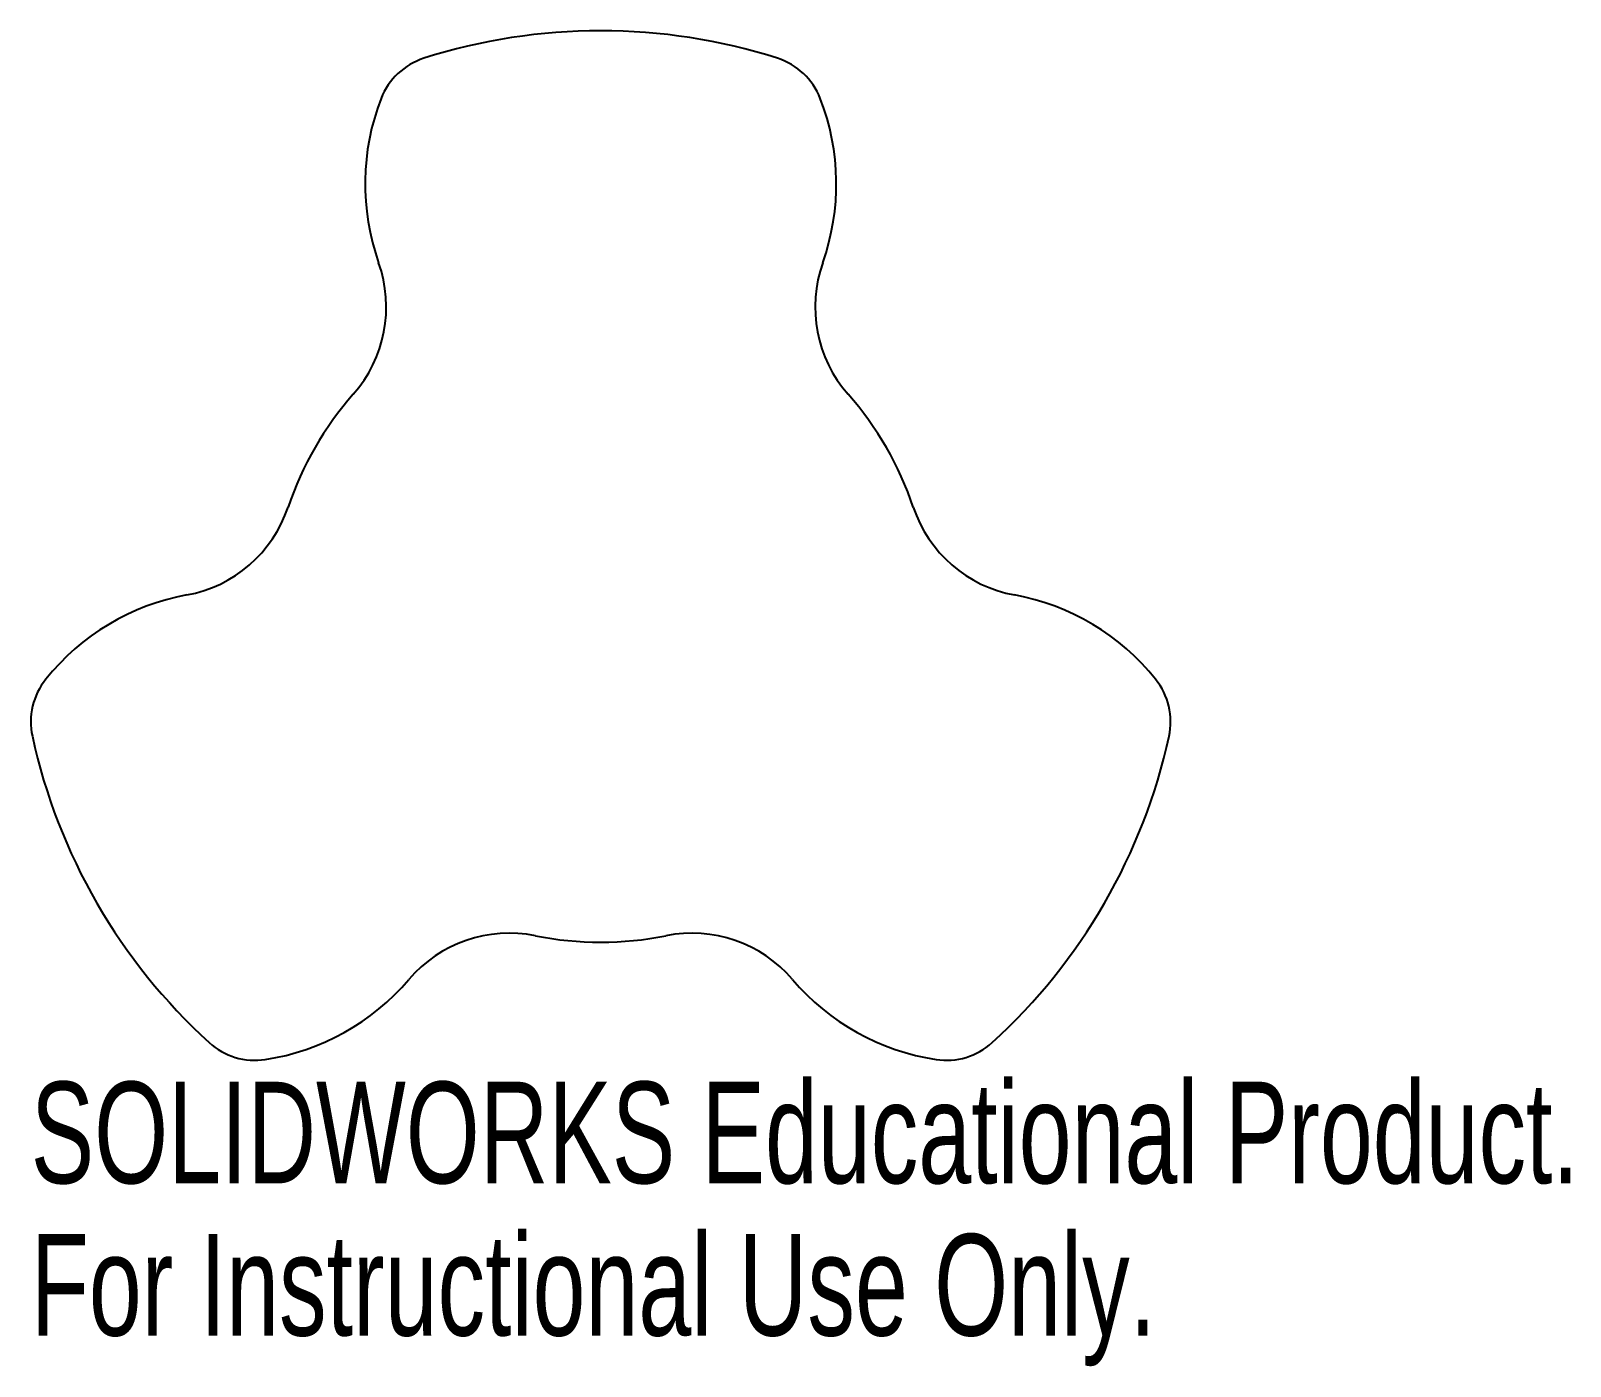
# Model space of a CAD drawing. Header units: inches. Extents: x 0.46 to 3.34, y -2.52 to -0.02.
import ezdxf

# ---------------------------------------------------------------- set-up
doc = ezdxf.new("R2010")
doc.units = ezdxf.units.IN
doc.header["$MEASUREMENT"] = 0
doc.styles.add('SLDTEXTSTYLE0', font='TXT', dxfattribs={"width": 0.7})

msp = doc.modelspace()

# ---------------------------------------------------------------- linework, layer by layer
at = {"color": 7, "linetype": 'Continuous', "lineweight": 25}
for centre, radius, start, end in [((1.5273, -1.1069), 1.09, 72.3023, 107.6977), ((1.2347, -0.19), 0.1275, 107.6977, 158.722), ((1.8199, -0.19), 0.1275, 21.278, 72.3023), ((1.5273, -0.3039), 0.4415, 158.722, 199.5472), ((1.5273, -0.3039), 0.4415, 340.4528, 21.278), ((0.878, -0.5345), 0.2475, 318.5977, 19.5472), ((2.1766, -0.5345), 0.2475, 160.4528, 221.4023), ((1.5273, -1.1069), 0.6181, 138.5977, 161.4023), ((1.5273, -1.1069), 0.6181, 18.5977, 41.4023), ((0.7069, -0.8309), 0.2475, 280.4528, 341.4023), ((2.3477, -0.8309), 0.2475, 198.5977, 259.5472), ((0.8319, -1.5084), 0.4415, 100.4528, 141.278), ((2.2227, -1.5084), 0.4415, 38.722, 79.5472), ((0.5869, -1.312), 0.1275, 141.278, 192.3023), ((2.4677, -1.312), 0.1275, 347.6977, 38.722), ((1.5273, -1.1069), 1.09, 192.3023, 227.6977), ((1.5273, -1.1069), 1.09, 312.3023, 347.6977), ((1.3562, -1.9555), 0.2475, 78.5977, 139.5472), ((1.5273, -1.1069), 0.6181, 258.5977, 281.4023), ((1.6984, -1.9555), 0.2475, 40.4528, 101.4023), ((0.8319, -1.5084), 0.4415, 278.722, 319.5472), ((2.2227, -1.5084), 0.4415, 220.4528, 261.278), ((0.8795, -1.8188), 0.1275, 227.6977, 278.722), ((2.1751, -1.8188), 0.1275, 261.278, 312.3023)]:
    msp.add_arc(centre, radius, start, end, dxfattribs=at)

# ---------------------------------------------------------------- texts
at = {"color": 7, "linetype": 'Continuous', "char_height": 0.1903, "attachment_point": 1, "style": 'SLDTEXTSTYLE0'}
for s, insert in [('SOLIDWORKS Educational Product.', (0.4594, -1.9865)), ('For Instructional Use Only.', (0.4594, -2.2719))]:
    msp.add_mtext(s, dxfattribs=dict(at, insert=insert))

doc.saveas('drawing.dxf')
